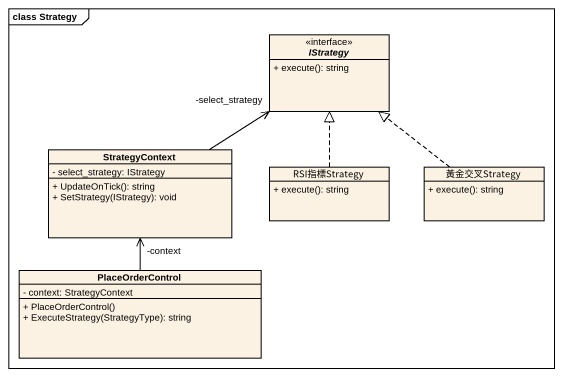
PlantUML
@startuml
mainframe class Strategy
hide circle
hide empty members
skinparam classAttributeIconSize 0
interface IStrategy {
  + execute(): string
}
class StrategyContext {
  - select_strategy: IStrategy
  + UpdateOnTick(): string
  + SetStrategy(IStrategy): void
}
class RSI指標Strategy {
  + execute(): string
}
class 黃金交叉Strategy {
  + execute(): string
}
class PlaceOrderControl {
  - context: StrategyContext
  + PlaceOrderControl()
  + ExecuteStrategy(StrategyType): string
}
StrategyContext -up-> "-select_strategy" IStrategy
RSI指標Strategy .up.|> IStrategy
黃金交叉Strategy .up.|> IStrategy
PlaceOrderControl -up-> "-context" StrategyContext
@enduml
